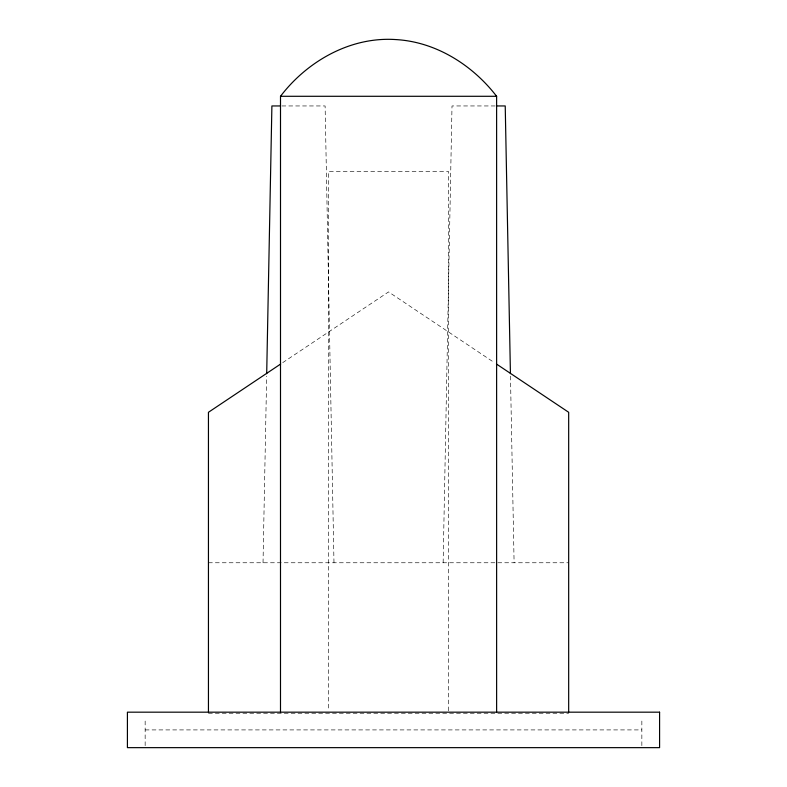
<?xml version="1.0" encoding="UTF-8"?>
<svg xmlns="http://www.w3.org/2000/svg" width="787" height="787" viewBox="0 0 787 787"><rect width="100%" height="100%" fill="white"/><g stroke="black" fill="none" stroke-linecap="round" stroke-linejoin="round"><path stroke-width="0.59" stroke-dasharray="3.94 2.95" d="M263.025 562.764L266.655 376.107M443.14 562.764L452.004 105.95L495.23 105.95M282.73 362.64L388.562 291.908L494.393 362.64M281.894 105.95L325.11 105.95L333.983 562.764M208.447 562.764L568.676 562.764M208.447 713.238L568.676 713.238M145.152 729.913L641.848 729.913M510.468 376.107L514.098 562.764M641.848 721.04L641.848 747.65M448.6 710.828L448.6 171.527L328.523 171.527L328.523 710.828M145.152 721.04L145.152 747.65"/><path stroke-width="1.18" d="M496.627 712.019L496.617 96.289C472.495 64.996 435.939 41.849 395.881 39.576C350.736 36.477 307.392 61.032 280.506 96.289L280.497 712.019M266.695 373.658L271.899 105.95L279.69 105.95M280.693 363.997L208.447 412.29L208.447 712.028M280.506 96.289L496.617 96.289M497.433 105.95L505.224 105.95L510.429 373.658M496.42 363.997L568.676 412.29L568.676 712.028M659.585 712.176L127.415 712.176L127.415 747.65L659.585 747.65L659.585 712.176"/></g></svg>
